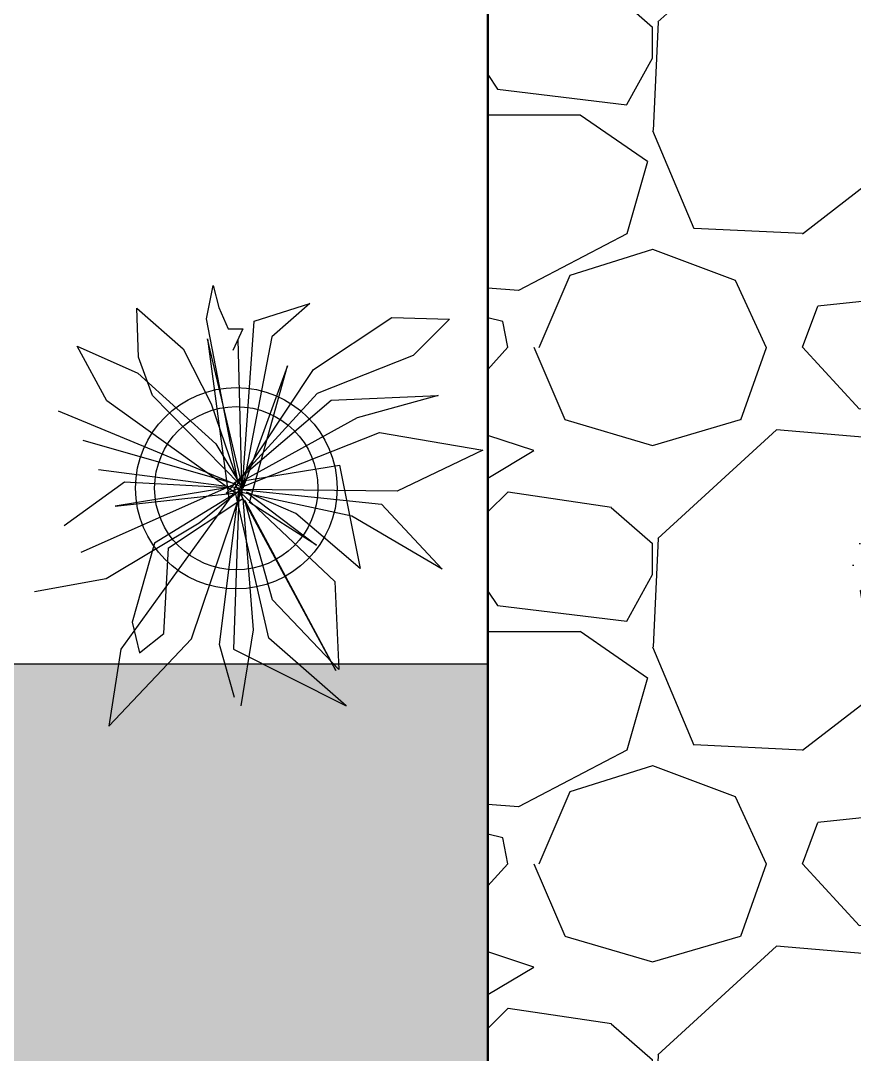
# Model space of a CAD drawing. Header units: millimetres. Extents: x 1933 to 24107, y 1228 to 18074.
# Drawn here: x 11643 to 13078, y 9689 to 11469 of the extents above; entities that cross this region are included whole.
import ezdxf

# ---------------------------------------------------------------- set-up
doc = ezdxf.new("R2010")
doc.units = ezdxf.units.MM
doc.layers.add('net', color=7, linetype='Continuous')
doc.layers.add('Walls', color=5, linetype='Continuous', lineweight=30)

msp = doc.modelspace()

# ---------------------------------------------------------------- hatches: boundary and pattern name
at = {"true_color": 0x333234}
h = msp.add_hatch(dxfattribs=at)
h.set_pattern_fill('GRAVEL', color=250, scale=35, style=0)
h.set_pattern_definition([(228.0128, (3586.27, 2899.596), (-7112, -8001), [119.603, -11840.67]), (184.96974, (3506.26, 2810.696), (10668, 889.00005), [205.242, -20318.917]), (132.51045, (3301.79, 2792.916), (8890, -9779), [144.719, -14327.153]), (267.2737, (2955.08, 2570.666), (889, 17780), [186.902, -18503.253]), (292.83365, (2946.19, 2383.976), (-4445, 10668), [183.272, -18143.933]), (357.2737, (3017.31, 2215.066), (-17780, 889), [186.902, -18503.253]), (37.69424, (3204, 2206.176), (-11557, -8890), [247.168, -24469.59]), (72.25533, (3399.58, 2357.306), (6223, 19558), [233.352, -23101.84]), (121.42957, (3470.7, 2579.556), (-7112, 11557), [187.535, -18565.94]), (175.23636, (3372.91, 2739.576), (9779, -889), [214.1, -10490.878]), (222.39744, (3159.55, 2757.356), (-10668, -9779), [276.877, -27410.87]), (138.8141, (3835.19, 2561.776), (-6223, 5334), [94.5, -9355.698]), (171.46923, (3764.07, 2624.006), (11557, -1778), [179.789, -17799.124]), (225, (3586.3, 2650.7), (-1e-13, -889), [125.723, -1131.51]), (203.1986, (3524.04, 2757.36), (4445, 1778), [67.704, -6702.718]), (291.8014, (3461.81, 2730.69), (-889, 2667), [95.75, -4691.664]), (30.9638, (3497.37, 2641.79), (2667, 1778), [155.51, -5028.204]), (161.565, (3630.72, 2721.8), (1778, -889), [112.45, -2698.814]), (16.38954, (2946.19, 2730.686), (8890, 2667), [157.53, -15595.59]), (70.3462, (3097.32, 2775.136), (-3556, -9779), [132.16, -13083.775]), (293.1986, (3630.72, 2899.6), (-1778, 4445), [135.408, -6635.014]), (343.61046, (3684.06, 2775.136), (-8890, 2667), [157.53, -15595.59]), (339.44395, (2946.19, 2179.51), (-4445, 1778), [151.912, -7443.707]), (294.77514, (3088.43, 2126.166), (-4445, 9779), [127.285, -12601.258]), (66.8014, (3639.61, 2010.6), (1778, 4445), [135.408, -6635.014]), (17.35402, (3692.95, 2135.056), (-11557, -3556), [149.024, -14753.332]), (69.44395, (3204, 2010.6), (-1778, -4445), [75.956, -7519.663]), (101.31, (3586.27, 2010.6), (-889, 3556), [45.33, -4487.7]), (165.9638, (3577.38, 2055.05), (2667, -889), [183.27, -3482.17]), (186.009, (3399.58, 2099.496), (8890, 889), [169.843, -16814.478]), (303.69, (3497.37, 2561.78), (-889, 1778), [128.213, -3077.12]), (353.15723, (3568.49, 2455.096), (15113, -1778), [223.845, -22160.603]), (60.9454, (3790.74, 2428.43), (-3556, -6223), [91.528, -9061.287]), (90, (3835.2, 2508.4), (-889, 889), [53.34, -835.66]), (120.25644, (3381.8, 2126.166), (3556, -6223), [123.503, -12226.88]), (48.0128, (3319.57, 2232.846), (7112, 8001), [239.205, -11721.067]), (0, (3479.6, 2410.65), (889, 889), [231.14, -657.86]), (325.30485, (3710.73, 2410.646), (8890, -6223), [140.563, -13915.76]), (254.0546, (3826.3, 2330.64), (-889, -3556), [129.44, -6342.578]), (207.64598, (3790.74, 2206.176), (-16891, -8890), [210.75, -20864.363]), (175.42608, (3604.05, 2108.386), (-11557, 889), [222.96, -22073.046])])
h.paths.add_polyline_path([(12447.5, 5685.7), (9448.4, 5685.7), (9448.4, 4847.8), (13162, 4847.8), (13251.9, 12625.1), (12447.5, 12625.1)])
at = {"lineweight": 25}
h = msp.add_hatch(dxfattribs=at)
h.set_pattern_fill('AR-CONC', color=6, angle=53.5021, style=0)
h.set_pattern_definition([(103.5021, (-30670.48, -70825.86), (121.1753, 136.9739), [19.05, -209.55]), (48.5021, (-30670.48, -70825.86), (-174.54856, 85.30825), [15.24, -167.64]), (153.9531, (-30660.39, -70814.44), (-53.37216, 222.28218), [16.19, -178.09]), (99.6863, (-30711.32, -70795.64), (195.03293, 192.90817), [28.575, -314.325]), (150.1377, (-30695.07, -70779.57), (-57.6937, 338.0113), [24.285, -267.135]), (44.6861, (-30711.32, -70795.64), (-57.6931, 338.0113), [22.86, -251.46]), (74.5021, (-30686, -70782.78), (172.38858, 61.05312), [19.05, -209.55]), (19.5021, (-30686, -70782.78), (-111.30535, 159.2351), [15.24, -167.64]), (124.9535, (-30671.64, -70777.69), (61.08266, 220.28813), [16.19, -178.09]), (91.0021, (-30670.483, -70825.856), (-66.134912, 52.775633), [0, -165.608, 0, -170.18, 0, -168.275]), (61.0021, (-30670.48, -70825.86), (-40.78914, 113.30164), [0, -97.028, 0, -161.798, 0, -64.135]), (21.0021, (-30704.174, -70871.39), (85.253593, 105.59097), [0, -63.5, 0, -198.12, 0, -262.89]), (11.0021, (-30719.28, -70891.81), (67.66643, 134.2014), [0, -82.55, 0, -131.572, 0, -186.69])])
edge = h.paths.add_edge_path()
edge.add_arc((13267.3, 10558), 207.5, 53.5021, 413.5021)
at = {"true_color": 0x333234}
h = msp.add_hatch(color=250, dxfattribs=at)
h.dxf.hatch_style = 1
h.paths.add_polyline_path([(6497.8, 10361.4), (12447.5, 10361.4), (12447.5, 5685.7), (6497.8, 5685.7)])

# ---------------------------------------------------------------- linework, layer by layer
at = {"lineweight": 50}
msp.add_line((12447.5, 12625.1), (12447.5, 5685.7), dxfattribs=at)
at = {"color": 92}
for p, q in [((11963.4, 10955.2), (11974.4, 11013)), ((11974.4, 11013), (11984.2, 10974.8))]:
    msp.add_line(p, q, dxfattribs=at)
msp.add_lwpolyline([(12447.5, 12625.1), (13251.9, 12625.1), (13162, 4847.8), (9448.4, 4847.8), (9448.4, 5685.7), (12447.5, 5685.7), (12447.5, 12625.1)])
at = {"layer": 'net', "color": 92, "linetype": 'Continuous'}
for p, q in [((12045, 10951.6), (12141.1, 10982)), ((12141.1, 10982), (12075.4, 10924.4)), ((11843.2, 10974), (11923.2, 10903.6)), ((11846.4, 10889.2), (11843.2, 10974)), ((11984.2, 10974.8), (12000.3, 10938)), ((12017.7, 10673.1), (11963.4, 10955.2)), ((12024.1, 10650.7), (12045, 10951.6)), ((12147.5, 10868.4), (12282, 10958)), ((12282, 10958), (12381.3, 10954.8)), ((12381.3, 10954.8), (12318.8, 10892.4)), ((12000.3, 10938), (12025.6, 10938)), ((12025.6, 10938), (12008.4, 10901.2)), ((11791.9, 10814), (11740.6, 10908.4)), ((11740.6, 10908.4), (11844.8, 10862)), ((11964.9, 10921.2), (12001.7, 10645.9)), ((12025.7, 10663.5), (11964.9, 10921.2)), ((12017, 10919.6), (12024.1, 10650.7)), ((12075.4, 10924.4), (12025.7, 10665.1)), ((11923.2, 10903.6), (11971.3, 10809.2)), ((12318.8, 10892.4), (12153.9, 10826.8)), ((11870.4, 10823.6), (11846.4, 10889.2)), ((12102.6, 10874.8), (12025.7, 10663.5)), ((12037, 10639.5), (12102.6, 10874.8)), ((11844.8, 10862), (11979.3, 10740.4)), ((12011.3, 10663.5), (12147.5, 10868.4)), ((12022.5, 10668.3), (11870.4, 10823.6)), ((12153.9, 10826.8), (11996.9, 10655.5)), ((12177.9, 10815.6), (12362.1, 10823.6)), ((12362.1, 10823.6), (12222.7, 10785.2)), ((12012.9, 10655.5), (11791.9, 10814)), ((11971.3, 10809.2), (12017.7, 10673.1)), ((12011.3, 10673.1), (12177.9, 10815.6)), ((12025.7, 10665.1), (11708.6, 10796.4)), ((12222.7, 10785.2), (12025.7, 10676.3)), ((11996.9, 10655.5), (12261.2, 10759.6)), ((12261.2, 10759.6), (12439, 10729.2)), ((11750.3, 10746.8), (12012.9, 10671.5)), ((11979.3, 10740.4), (12022.5, 10668.3)), ((12439, 10729.2), (12291.6, 10658.7)), ((12024.1, 10663.5), (11777.5, 10695.6)), ((12025.7, 10676.3), (12192.3, 10703.6)), ((12192.3, 10703.6), (12227.6, 10525.9)), ((11718.2, 10599.5), (11822.3, 10674.7)), ((12012.9, 10671.5), (11747.1, 10553.1)), ((12001.7, 10665.1), (11806.3, 10633.1)), ((11822.3, 10674.7), (12001.7, 10665.1)), ((12024.1, 10661.9), (11873.6, 10569.1)), ((11937.6, 10404.3), (12024.1, 10661.9)), ((11950.5, 10604.3), (12024.1, 10663.5)), ((11985.7, 10394.7), (12019.3, 10665.1)), ((12019.3, 10665.1), (12009.7, 10386.7)), ((12185.9, 10349.9), (12011.3, 10673.1)), ((12070.6, 10405.9), (12011.3, 10663.5)), ((12022.5, 10661.9), (12264.4, 10636.3)), ((12291.6, 10658.7), (12022.5, 10661.9)), ((11806.3, 10633.1), (12009.7, 10655.5)), ((12009.7, 10655.5), (11815.9, 10386.7)), ((11897.6, 10561.1), (12025.7, 10645.9)), ((12020.9, 10657.1), (12184.3, 10503.5)), ((12213.1, 10615.5), (12020.9, 10657.1)), ((12025.7, 10645.9), (12043.4, 10420.3)), ((12028.9, 10642.7), (12185.9, 10349.9)), ((12077, 10471.5), (12028.9, 10642.7)), ((12032.1, 10657.1), (12152.3, 10565.9)), ((12117, 10620.3), (12032.1, 10657.1)), ((12152.3, 10565.9), (12037, 10639.5)), ((12264.4, 10636.3), (12368.5, 10524.3)), ((12227.6, 10525.9), (12117, 10620.3)), ((12368.5, 10524.3), (12213.1, 10615.5)), ((11790.3, 10508.3), (11950.5, 10604.3)), ((11873.6, 10569.1), (11835.1, 10433.1)), ((11889.6, 10413.9), (11897.6, 10561.1)), ((11667, 10485.9), (11790.3, 10508.3)), ((12184.3, 10503.5), (12190.7, 10351.5)), ((12190.7, 10351.5), (12077, 10471.5)), ((11835.1, 10433.1), (11848, 10380.3)), ((11848, 10380.3), (11889.6, 10413.9)), ((12043.4, 10420.3), (12022.5, 10289.1)), ((11795.1, 10253.9), (11937.6, 10404.3)), ((12011.3, 10303.5), (11985.7, 10394.7)), ((12203.5, 10289.1), (12070.6, 10405.9)), ((11815.9, 10386.7), (11795.1, 10253.9)), ((12009.7, 10386.7), (12203.5, 10289.1))]:
    msp.add_line(p, q, dxfattribs=at)
at = {"layer": 'net', "color": 24, "linetype": 'Continuous'}
for radius in [173.4, 140.5]:
    msp.add_circle((12014.5, 10663.8), radius, dxfattribs=at)
at = {"layer": 'Walls'}
msp.add_lwpolyline([(6497.8, 10361.4), (12447.5, 10361.4), (12447.5, 5685.7), (6497.8, 5685.7)], close=True, dxfattribs=at)

doc.saveas('drawing.dxf')
